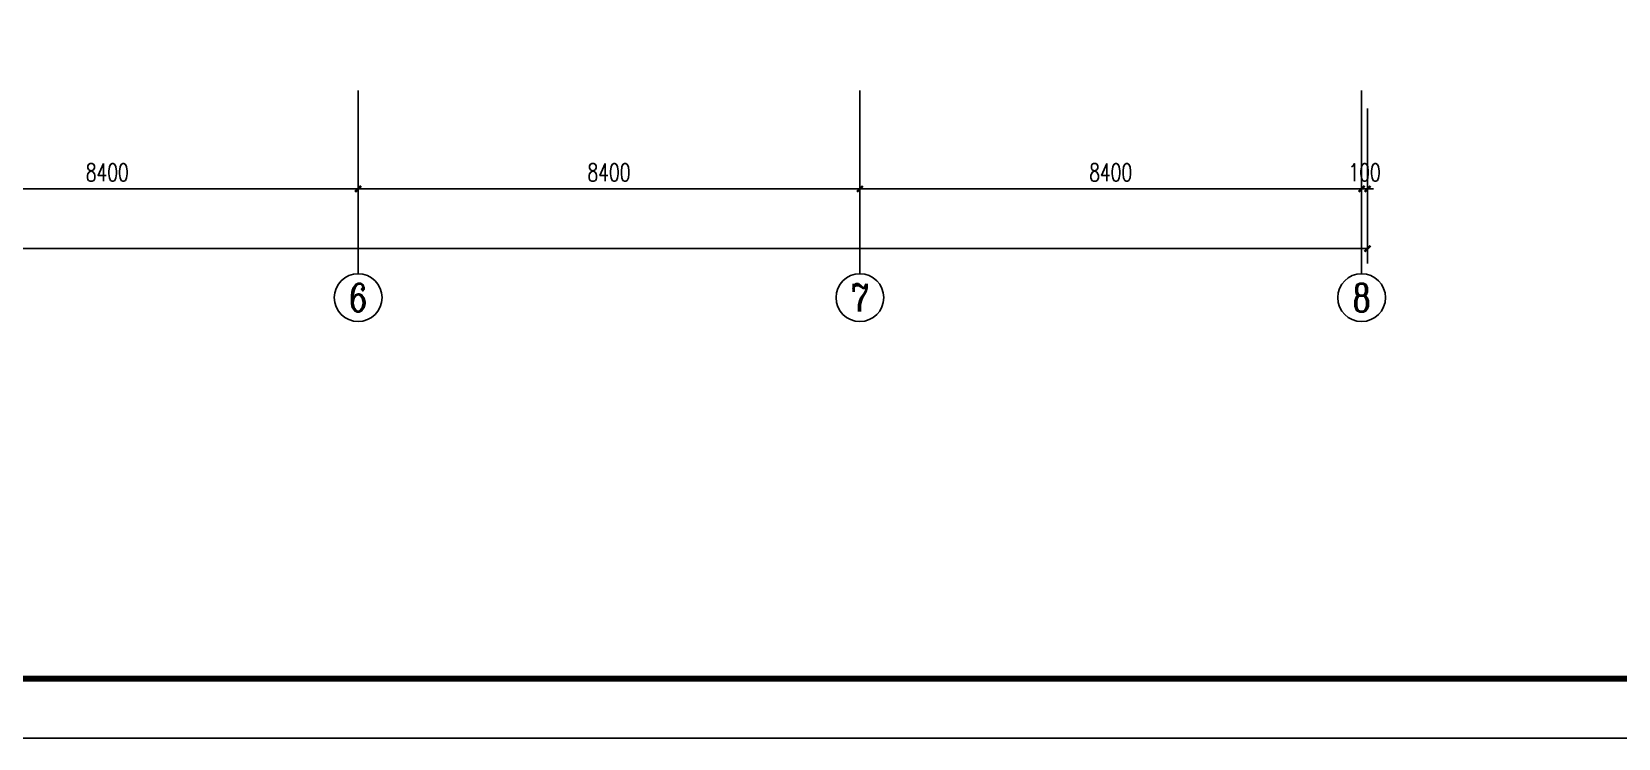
# Model space of a CAD drawing. Extents: x 1834097 to 1952997, y -130665 to -46565.
# Drawn here: x 1885916 to 1912479, y -130665 to -118837 of the extents above; entities that cross this region are included whole.
import ezdxf
from ezdxf.enums import TextEntityAlignment as Align

# ---------------------------------------------------------------- set-up
doc = ezdxf.new("R2010")
doc.units = 0
doc.header["$LTSCALE"] = 1000
doc.header["$MEASUREMENT"] = 0
for name, color, linetype in [('0-底图', 7, 'Continuous'), ('AXIS', 3, 'Continuous'), ('AXIS_TEXT', 7, 'Continuous'), ('BTTK', 7, 'Continuous'), ('e-标注', 7, 'Continuous'), ('PUB_DIM', 3, 'Continuous'), ('PUB_TITLE', 4, 'Continuous')]:
    doc.layers.add(name, color=color, linetype=linetype)
doc.styles.add('_TCH_AXIS', font='COMPLEX', dxfattribs={"bigfont": 'GBCBIG'})
doc.styles.add('_TCH_DIM_T3', font='SIMPLEX', dxfattribs={"width": 0.705882, "bigfont": 'GBCBIG'})
doc.styles.add('COMPLEX', font='COMPLEX')
doc.styles.add('HZ(TK)', font='simplex.shx', dxfattribs={"width": 0.9, "bigfont": 'gbcbig.shx'})
doc.dimstyles.new('_TCH_ARCH&&100', dxfattribs={"dimtxt": 297.5, "dimasz": 100, "dimexe": 250, "dimexo": 300, "dimgap": 126.25, "dimtad": 1, "dimdec": 0, "dimzin": 0, "dimdsep": 46, "dimtxsty": '_TCH_DIM_T3', "dimblk": 'ARCHTICK', "dimcen": 0.09, "dimclrt": 7, "dimazin": 2, "dimtfac": 1, "dimtdec": 0, "dimtix": 1, "dimtmove": 2, "dimatfit": 3, "dimfxl": 100, "dimtolj": 1, "dimtzin": 0, "dimarcsym": 0})

# ---------------------------------------------------------------- blocks, each defined once
blk = doc.blocks.new('vhtemplate_2020年新竖式图框_A0')
at = {"layer": 'PUB_TITLE', "color": 7}
blk.add_lwpolyline([(0, 0), (1189, 0), (1189, 841), (0, 841)], close=True, dxfattribs=at)
at = {"layer": 'PUB_TITLE', "const_width": 1}
blk.add_lwpolyline([(25, 10), (1179, 10), (1179, 831), (25, 831)], close=True, dxfattribs=at)
at = {"layer": 'BTTK', "color": 4, "style": 'HZ(TK)', "width": 0.9}
for tag, p in [('合作单位', (1144, 743.5)), ('建设单位', (1144, 209.5)), ('工程名称', (1144, 176.5)), ('子项名称', (1154, 160)), ('图纸名称', (1144, 141))]:
    blk.add_attdef(tag, text='', height=3.5, dxfattribs=at).set_placement(p, align=Align.MIDDLE_CENTER)
for tag, p in [('注册证书号', (1156.5, 309.01)), ('注册印章号', (1156.5, 301.01)), ('设计号', (1154, 193)), ('图别', (1137.75, 34)), ('图号', (1170.25, 34)), ('版本号', (1137.75, 26)), ('日期', (1170.25, 26))]:
    blk.add_attdef(tag, text='', height=3.5, dxfattribs=at).set_placement(p, align=Align.MIDDLE)
blk = doc.blocks.new('_ArchTick')
at = {"color": 0, "linetype": 'ByBlock', "const_width": 0.4}
blk.add_lwpolyline([(-0.5, -0.5), (0.5, 0.5)], dxfattribs=at)
blk = doc.blocks.new('*D288')
at = {"layer": 'Defpoints', "color": 0, "transparency": 16777216}
for p in [(1455540, -61342), (1510340, -61342), (1510340, -63987)]:
    blk.add_point(p, dxfattribs=at)
at = {"layer": 'PUB_DIM', "color": 0, "lineweight": -2, "transparency": 16777216}
for p, q in [((1455540, -61642), (1455540, -64237)), ((1510340, -61642), (1510340, -64237)), ((1455540, -63987), (1510340, -63987))]:
    blk.add_line(p, q, dxfattribs=at)
at = {"layer": 'PUB_DIM', "color": 0, "lineweight": -2, "transparency": 16777216, "xscale": 100, "yscale": 100, "zscale": 100, "rotation": 180}
blk.add_blockref('_ArchTick', (1455540, -63987), dxfattribs=at)
at = {"layer": 'PUB_DIM', "color": 0, "lineweight": -2, "transparency": 16777216, "xscale": 100, "yscale": 100, "zscale": 100}
blk.add_blockref('_ArchTick', (1510340, -63987), dxfattribs=at)
at = {"layer": 'PUB_DIM', "color": 7, "transparency": 16777216, "insert": (1482940, -63712), "char_height": 297.5, "attachment_point": 5, "style": '_TCH_DIM_T3'}
blk.add_mtext('\\A1;54800', dxfattribs=at)
blk = doc.blocks.new('*D325')
at = {"layer": 'Defpoints', "color": 0, "transparency": 16777216}
for p in [(1485040, -61342), (1493440, -61342), (1493440, -62987)]:
    blk.add_point(p, dxfattribs=at)
at = {"layer": 'PUB_DIM', "color": 0, "lineweight": -2, "transparency": 16777216}
for p, q in [((1485040, -61642), (1485040, -63237)), ((1493440, -61642), (1493440, -63237)), ((1485040, -62987), (1493440, -62987))]:
    blk.add_line(p, q, dxfattribs=at)
at = {"layer": 'PUB_DIM', "color": 0, "lineweight": -2, "transparency": 16777216, "xscale": 100, "yscale": 100, "zscale": 100, "rotation": 180}
blk.add_blockref('_ArchTick', (1485040, -62987), dxfattribs=at)
at = {"layer": 'PUB_DIM', "color": 0, "lineweight": -2, "transparency": 16777216, "xscale": 100, "yscale": 100, "zscale": 100}
blk.add_blockref('_ArchTick', (1493440, -62987), dxfattribs=at)
at = {"layer": 'PUB_DIM', "color": 7, "transparency": 16777216, "insert": (1489240, -62712), "char_height": 297.5, "attachment_point": 5, "style": '_TCH_DIM_T3'}
blk.add_mtext('\\A1;8400', dxfattribs=at)
blk = doc.blocks.new('*D326')
at = {"layer": 'Defpoints', "color": 0, "transparency": 16777216}
for p in [(1493440, -61342), (1501840, -61342), (1501840, -62987)]:
    blk.add_point(p, dxfattribs=at)
at = {"layer": 'PUB_DIM', "color": 0, "lineweight": -2, "transparency": 16777216}
for p, q in [((1493440, -61642), (1493440, -63237)), ((1501840, -61642), (1501840, -63237)), ((1493440, -62987), (1501840, -62987))]:
    blk.add_line(p, q, dxfattribs=at)
at = {"layer": 'PUB_DIM', "color": 0, "lineweight": -2, "transparency": 16777216, "xscale": 100, "yscale": 100, "zscale": 100, "rotation": 180}
blk.add_blockref('_ArchTick', (1493440, -62987), dxfattribs=at)
at = {"layer": 'PUB_DIM', "color": 0, "lineweight": -2, "transparency": 16777216, "xscale": 100, "yscale": 100, "zscale": 100}
blk.add_blockref('_ArchTick', (1501840, -62987), dxfattribs=at)
at = {"layer": 'PUB_DIM', "color": 7, "transparency": 16777216, "insert": (1497640, -62712), "char_height": 297.5, "attachment_point": 5, "style": '_TCH_DIM_T3'}
blk.add_mtext('\\A1;8400', dxfattribs=at)
blk = doc.blocks.new('*D327')
at = {"layer": 'Defpoints', "color": 0, "transparency": 16777216}
for p in [(1501840, -61342), (1510240, -61342), (1510240, -62987)]:
    blk.add_point(p, dxfattribs=at)
at = {"layer": 'PUB_DIM', "color": 0, "lineweight": -2, "transparency": 16777216}
for p, q in [((1501840, -61642), (1501840, -63237)), ((1510240, -61642), (1510240, -63237)), ((1501840, -62987), (1510240, -62987))]:
    blk.add_line(p, q, dxfattribs=at)
at = {"layer": 'PUB_DIM', "color": 0, "lineweight": -2, "transparency": 16777216, "xscale": 100, "yscale": 100, "zscale": 100, "rotation": 180}
blk.add_blockref('_ArchTick', (1501840, -62987), dxfattribs=at)
at = {"layer": 'PUB_DIM', "color": 0, "lineweight": -2, "transparency": 16777216, "xscale": 100, "yscale": 100, "zscale": 100}
blk.add_blockref('_ArchTick', (1510240, -62987), dxfattribs=at)
at = {"layer": 'PUB_DIM', "color": 7, "transparency": 16777216, "insert": (1506040, -62712), "char_height": 297.5, "attachment_point": 5, "style": '_TCH_DIM_T3'}
blk.add_mtext('\\A1;8400', dxfattribs=at)
blk = doc.blocks.new('*D328')
at = {"layer": 'Defpoints', "color": 0, "transparency": 16777216}
for p in [(1510240, -61342), (1510340, -61342), (1510340, -62987)]:
    blk.add_point(p, dxfattribs=at)
at = {"layer": 'PUB_DIM', "color": 0, "lineweight": -2, "transparency": 16777216}
for p, q in [((1510240, -61642), (1510240, -63237)), ((1510340, -61642), (1510340, -63237)), ((1510240, -62987), (1510140, -62987)), ((1510240, -62987), (1510340, -62987)), ((1510340, -62987), (1510440, -62987))]:
    blk.add_line(p, q, dxfattribs=at)
at = {"layer": 'PUB_DIM', "color": 0, "lineweight": -2, "transparency": 16777216, "xscale": 100, "yscale": 100, "zscale": 100}
blk.add_blockref('_ArchTick', (1510240, -62987), dxfattribs=at)
at = {"layer": 'PUB_DIM', "color": 0, "lineweight": -2, "transparency": 16777216, "xscale": 100, "yscale": 100, "zscale": 100, "rotation": 180}
blk.add_blockref('_ArchTick', (1510340, -62987), dxfattribs=at)
at = {"layer": 'PUB_DIM', "color": 7, "transparency": 16777216, "insert": (1510290, -62712), "char_height": 297.5, "attachment_point": 5, "style": '_TCH_DIM_T3'}
blk.add_mtext('\\A1;100', dxfattribs=at)
blk = doc.blocks.new('_AXISO')
blk.add_circle((0, 0), 0.5)
at = {"layer": 'AXIS_TEXT', "style": 'COMPLEX', "width": 1.041667}
blk.add_attdef('A', text='', height=0.56, dxfattribs=at).set_placement((-0.25, -0.28), (0.25, -0.28), align=Align.FIT)
blk = doc.blocks.new('sdgsg')
at = {"layer": 'AXIS'}
for p, q in [((1493440.5, -61341.9), (1493440.5, -64408.2)), ((1501840.5, -61341.9), (1501840.5, -64408.2)), ((1510240.5, -61341.9), (1510240.5, -64408.2))]:
    blk.add_line(p, q, dxfattribs=at)
ref = blk.add_blockref('_AXISO', (1493440.5, -64808.2), dxfattribs=dict(at, xscale=800, yscale=800, zscale=800))
ref.add_attrib('A', '6', dxfattribs={"layer": 'AXIS_TEXT', "height": 465.9, "style": '_TCH_AXIS'}).set_placement((1493285.2, -65041.2), (1493595.8, -65041.2), align=Align.FIT)
ref = blk.add_blockref('_AXISO', (1501840.5, -64808.2), dxfattribs=dict(at, xscale=800, yscale=800, zscale=800))
ref.add_attrib('A', '7', dxfattribs={"layer": 'AXIS_TEXT', "height": 465.9, "style": '_TCH_AXIS'}).set_placement((1501685.2, -65041.2), (1501995.8, -65041.2), align=Align.FIT)
ref = blk.add_blockref('_AXISO', (1510240.5, -64808.2), dxfattribs=dict(at, xscale=800, yscale=800, zscale=800))
ref.add_attrib('A', '8', dxfattribs={"layer": 'AXIS_TEXT', "height": 465.9, "style": '_TCH_AXIS'}).set_placement((1510085.2, -65041.2), (1510395.8, -65041.2), align=Align.FIT)
at = {"layer": 'PUB_DIM'}
for p1, p2, distance, picture, middle in [((1455540.5, -61341.9), (1510340.5, -61341.9), -2644.7, '*D288', (1482940.5, -63711.6)), ((1485040.5, -61341.9), (1493440.5, -61341.9), -1644.7, '*D325', (1489240.5, -62711.6)), ((1493440.5, -61341.9), (1501840.5, -61341.9), -1644.7, '*D326', (1497640.5, -62711.6)), ((1501840.5, -61341.9), (1510240.5, -61341.9), -1644.7, '*D327', (1506040.5, -62711.6)), ((1510240.5, -61341.9), (1510340.5, -61341.9), -1644.7, '*D328', (1510290.5, -62711.6))]:
    dim = blk.add_aligned_dim(p1=p1, p2=p2, distance=distance, dimstyle='_TCH_ARCH&&100', dxfattribs=at)
    dim.commit()
    dim.dimension.update_dxf_attribs({"geometry": picture, "text_midpoint": middle})

msp = doc.modelspace()

# ---------------------------------------------------------------- block references
at = {"layer": '0-底图'}
msp.add_blockref('sdgsg', (397941, -58480), dxfattribs=at)
at = {"layer": 'e-标注', "xscale": 100, "yscale": 100, "zscale": 100}
msp.add_blockref('vhtemplate_2020年新竖式图框_A0', (1834097, -130665), dxfattribs=at)

doc.saveas('drawing.dxf')
